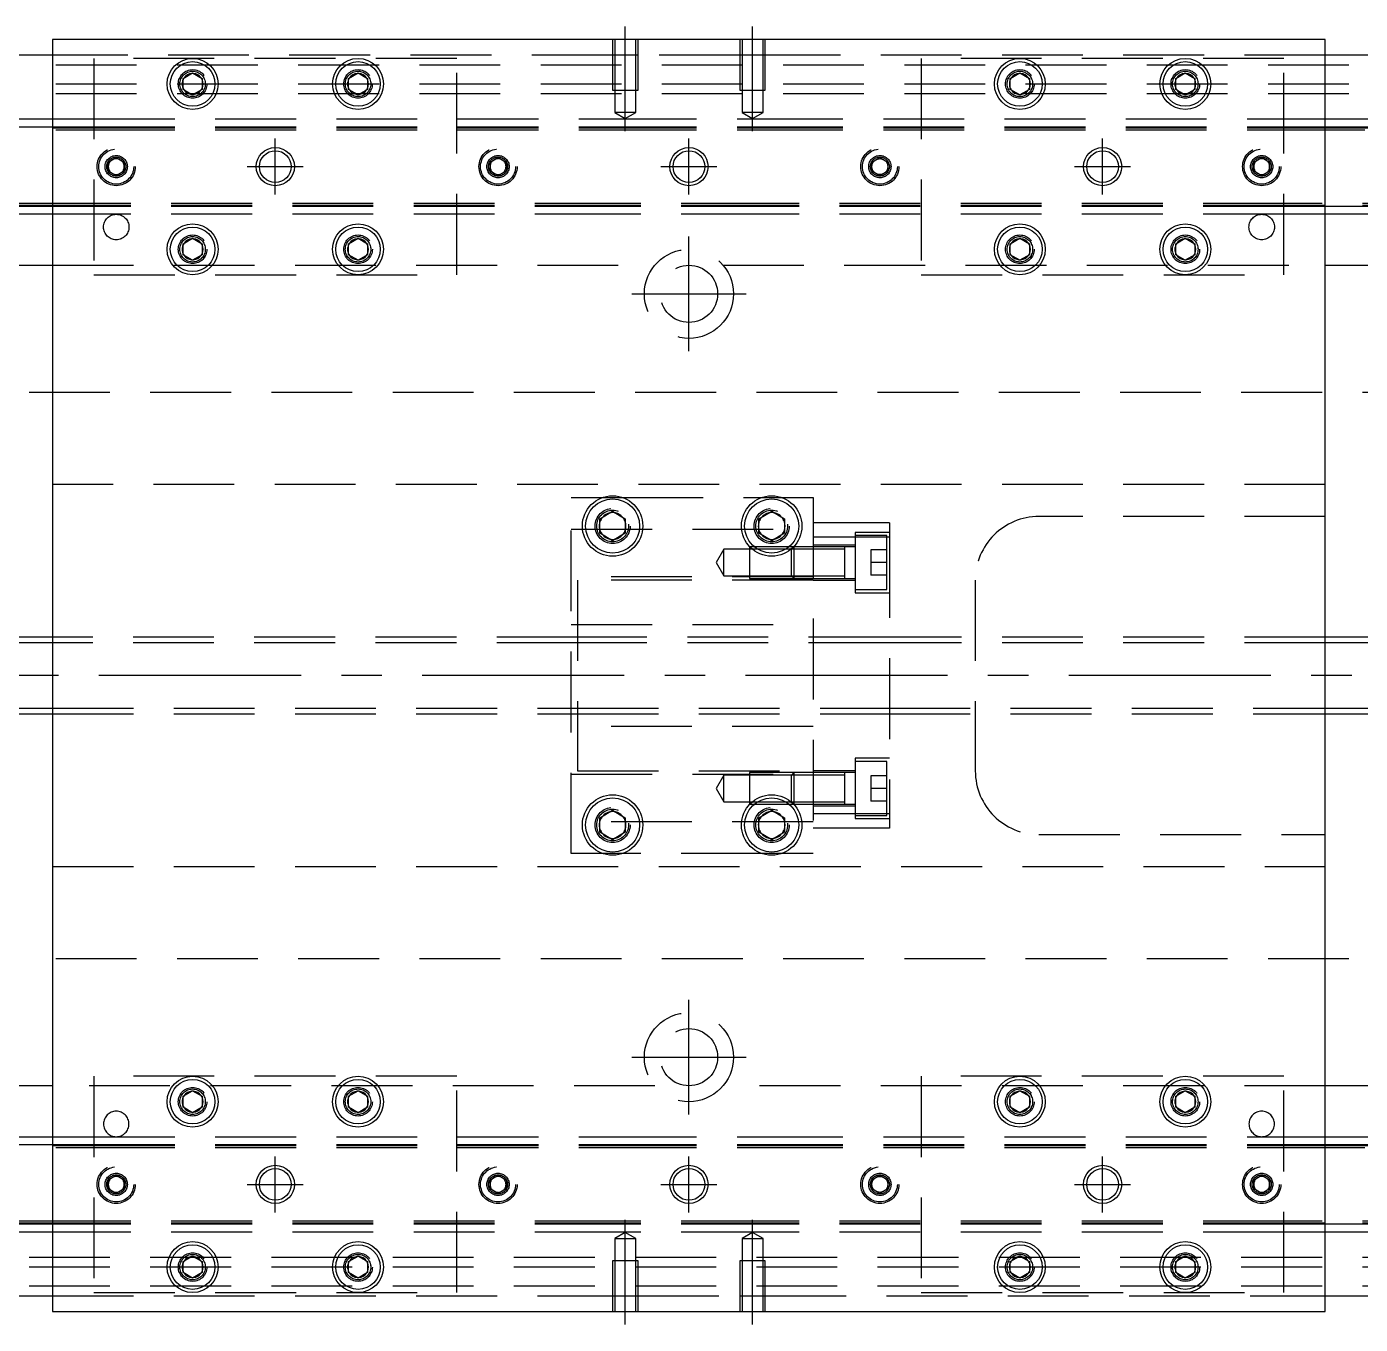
# Model space of a CAD drawing. Extents: x -12 to 760, y -275 to 102.
# Drawn here: x 185.9 to 395.5, y -102 to 102 of the extents above; entities that cross this region are included whole.
import ezdxf

# ---------------------------------------------------------------- set-up
doc = ezdxf.new("R2010")
doc.units = 0
doc.linetypes.add('CENTER', pattern=[50.8, 31.75, -6.35, 6.35, -6.35])
doc.linetypes.add('DASHED', pattern=[19.05, 12.7, -6.35])
doc.layers.get('0').update_dxf_attribs({"linetype": 'CONTINUOUS'})
doc.layers.add('CENTER', color=1, linetype='CENTER')

msp = doc.modelspace()

# ---------------------------------------------------------------- linework, layer by layer
at = {"color": 7, "linetype": 'CONTINUOUS'}
for p, q in [((390, 100), (190, 100)), ((190, 100), (190, -100)), ((390, -100), (390, 100)), ((190, 97.5), (0, 97.5)), ((580, 97.5), (390, 97.5)), ((210.5, 93.87), (212, 94.73)), ((212, 94.73), (213.5, 93.87)), ((236.5, 93.87), (238, 94.73)), ((238, 94.73), (239.5, 93.87)), ((340.5, 93.87), (342, 94.73)), ((342, 94.73), (343.5, 93.87)), ((366.5, 93.87), (368, 94.73)), ((368, 94.73), (369.5, 93.87)), ((210.5, 92.13), (210.5, 93.87)), ((213.5, 93.87), (213.5, 92.13)), ((236.5, 92.13), (236.5, 93.87)), ((239.5, 93.87), (239.5, 92.13)), ((340.5, 92.13), (340.5, 93.87)), ((343.5, 93.87), (343.5, 92.13)), ((366.5, 92.13), (366.5, 93.87)), ((369.5, 93.87), (369.5, 92.13)), ((212, 91.27), (210.5, 92.13)), ((213.5, 92.13), (212, 91.27)), ((238, 91.27), (236.5, 92.13)), ((239.5, 92.13), (238, 91.27)), ((342, 91.27), (340.5, 92.13)), ((343.5, 92.13), (342, 91.27)), ((368, 91.27), (366.5, 92.13)), ((369.5, 92.13), (368, 91.27)), ((0, 87.5), (190, 87.5)), ((0, 86.25), (190, 86.25)), ((390, 87.5), (580, 87.5)), ((390, 86.25), (580, 86.25)), ((190, 73.75), (0, 73.75)), ((580, 73.75), (390, 73.75)), ((190, 72.5), (0, 72.5)), ((580, 72.5), (390, 72.5)), ((210.5, 67.87), (212, 68.73)), ((210.5, 66.13), (210.5, 67.87)), ((212, 68.73), (213.5, 67.87)), ((213.5, 67.87), (213.5, 66.13)), ((236.5, 67.87), (238, 68.73)), ((236.5, 66.13), (236.5, 67.87)), ((238, 68.73), (239.5, 67.87)), ((239.5, 67.87), (239.5, 66.13)), ((340.5, 67.87), (342, 68.73)), ((340.5, 66.13), (340.5, 67.87)), ((342, 68.73), (343.5, 67.87)), ((343.5, 67.87), (343.5, 66.13)), ((366.5, 67.87), (368, 68.73)), ((366.5, 66.13), (366.5, 67.87)), ((368, 68.73), (369.5, 67.87)), ((369.5, 67.87), (369.5, 66.13)), ((212, 65.27), (210.5, 66.13)), ((213.5, 66.13), (212, 65.27)), ((238, 65.27), (236.5, 66.13)), ((239.5, 66.13), (238, 65.27)), ((342, 65.27), (340.5, 66.13)), ((343.5, 66.13), (342, 65.27)), ((368, 65.27), (366.5, 66.13)), ((369.5, 66.13), (368, 65.27)), ((175.36, 64.5), (190, 64.5)), ((390, 64.5), (404.64, 64.5)), ((276, 24.65), (278, 25.81)), ((278, 25.81), (280, 24.65)), ((301, 24.65), (303, 25.81)), ((303, 25.81), (305, 24.65)), ((276, 22.35), (276, 24.65)), ((280, 24.65), (280, 22.35)), ((301, 22.35), (301, 24.65)), ((305, 24.65), (305, 22.35)), ((278, 21.19), (276, 22.35)), ((280, 22.35), (278, 21.19)), ((303, 21.19), (301, 22.35)), ((305, 22.35), (303, 21.19)), ((314.5, 15.25), (314.5, 15.25)), ((190, 6), (60.5, 6)), ((525, 6), (390, 6)), ((60.5, -6), (190, -6)), ((390, -6), (525, -6)), ((314.5, -15.65), (314.5, -15.25)), ((314.5, -20.25), (314.5, -19.85)), ((276, -22.35), (278, -21.19)), ((276, -24.65), (276, -22.35)), ((278, -21.19), (280, -22.35)), ((280, -22.35), (280, -24.65)), ((301, -22.35), (303, -21.19)), ((301, -24.65), (301, -22.35)), ((303, -21.19), (305, -22.35)), ((305, -22.35), (305, -24.65)), ((278, -25.81), (276, -24.65)), ((280, -24.65), (278, -25.81)), ((303, -25.81), (301, -24.65)), ((305, -24.65), (303, -25.81)), ((190, -64.5), (175.36, -64.5)), ((404.64, -64.5), (390, -64.5)), ((210.5, -66.13), (212, -65.27)), ((210.5, -67.87), (210.5, -66.13)), ((212, -65.27), (213.5, -66.13)), ((213.5, -66.13), (213.5, -67.87)), ((236.5, -66.13), (238, -65.27)), ((236.5, -67.87), (236.5, -66.13)), ((238, -65.27), (239.5, -66.13)), ((239.5, -66.13), (239.5, -67.87)), ((340.5, -66.13), (342, -65.27)), ((340.5, -67.87), (340.5, -66.13)), ((342, -65.27), (343.5, -66.13)), ((343.5, -66.13), (343.5, -67.87)), ((366.5, -66.13), (368, -65.27)), ((366.5, -67.87), (366.5, -66.13)), ((368, -65.27), (369.5, -66.13)), ((369.5, -66.13), (369.5, -67.87)), ((212, -68.73), (210.5, -67.87)), ((213.5, -67.87), (212, -68.73)), ((238, -68.73), (236.5, -67.87)), ((239.5, -67.87), (238, -68.73)), ((342, -68.73), (340.5, -67.87)), ((343.5, -67.87), (342, -68.73)), ((368, -68.73), (366.5, -67.87)), ((369.5, -67.87), (368, -68.73)), ((0, -72.5), (190, -72.5)), ((390, -72.5), (580, -72.5)), ((0, -73.75), (190, -73.75)), ((390, -73.75), (580, -73.75)), ((190, -86.25), (0, -86.25)), ((190, -87.5), (0, -87.5)), ((580, -86.25), (390, -86.25)), ((580, -87.5), (390, -87.5)), ((210.5, -92.13), (212, -91.27)), ((210.5, -93.87), (210.5, -92.13)), ((212, -91.27), (213.5, -92.13)), ((213.5, -92.13), (213.5, -93.87)), ((236.5, -92.13), (238, -91.27)), ((236.5, -93.87), (236.5, -92.13)), ((238, -91.27), (239.5, -92.13)), ((239.5, -92.13), (239.5, -93.87)), ((340.5, -92.13), (342, -91.27)), ((340.5, -93.87), (340.5, -92.13)), ((342, -91.27), (343.5, -92.13)), ((343.5, -92.13), (343.5, -93.87)), ((366.5, -92.13), (368, -91.27)), ((366.5, -93.87), (366.5, -92.13)), ((368, -91.27), (369.5, -92.13)), ((369.5, -92.13), (369.5, -93.87)), ((212, -94.73), (210.5, -93.87)), ((213.5, -93.87), (212, -94.73)), ((238, -94.73), (236.5, -93.87)), ((239.5, -93.87), (238, -94.73)), ((342, -94.73), (340.5, -93.87)), ((343.5, -93.87), (342, -94.73)), ((368, -94.73), (366.5, -93.87)), ((369.5, -93.87), (368, -94.73)), ((0, -97.5), (190, -97.5)), ((390, -97.5), (580, -97.5)), ((190, -100), (390, -100))]:
    msp.add_line(p, q, dxfattribs=at)
at = {"color": 3, "linetype": 'DASHED'}
for p, q in [((278, 100), (278, 92)), ((278.35, 100), (278.35, 92)), ((281.65, 92), (281.65, 100)), ((282, 92), (282, 100)), ((298, 100), (298, 92)), ((298.35, 100), (298.35, 92)), ((301.65, 92), (301.65, 100)), ((302, 92), (302, 100)), ((278, 97.5), (190, 97.5)), ((253.5, 97), (196.5, 97)), ((196.5, 97), (196.5, 63)), ((253.5, 63), (253.5, 97)), ((282, 97.5), (278, 97.5)), ((298, 97.5), (282, 97.5)), ((302, 97.5), (298, 97.5)), ((390, 97.5), (302, 97.5)), ((326.5, 97), (326.5, 63)), ((383.5, 97), (326.5, 97)), ((383.5, 63), (383.5, 97)), ((0, 96), (580, 96)), ((0, 93), (580, 93)), ((213.97, 93.33), (214, 93)), ((236, 93), (236.02, 93.3)), ((343.97, 93.33), (344, 93)), ((369.97, 93.33), (370, 93)), ((0, 91.5), (580, 91.5)), ((278, 92), (282, 92)), ((278.35, 92), (278.35, 88.5)), ((281.65, 88.5), (281.65, 92)), ((298, 92), (302, 92)), ((298.35, 92), (298.35, 88.5)), ((301.65, 88.5), (301.65, 92)), ((281.65, 88.5), (278.35, 88.5)), ((278.35, 88.5), (280, 87.55)), ((280, 87.55), (281.65, 88.5)), ((301.65, 88.5), (298.35, 88.5)), ((298.35, 88.5), (300, 87.55)), ((300, 87.55), (301.65, 88.5)), ((0, 86.11), (190, 86.11)), ((0, 86.1), (196.5, 86.1)), ((190, 87.5), (196.5, 87.5)), ((190, 86.25), (196.5, 86.25)), ((190, 86.11), (196.5, 86.11)), ((196.5, 87.5), (278.5, 87.5)), ((196.5, 86.25), (278.5, 86.25)), ((196.5, 86.11), (278.5, 86.11)), ((196.5, 86.1), (278.5, 86.1)), ((196.5, 86.1), (278.5, 86.1)), ((278.5, 87.5), (301.5, 87.5)), ((278.5, 86.25), (301.5, 86.25)), ((278.5, 86.11), (301.5, 86.11)), ((278.5, 86.1), (301.5, 86.1)), ((301.5, 87.5), (383.5, 87.5)), ((301.5, 86.25), (383.5, 86.25)), ((301.5, 86.11), (383.5, 86.11)), ((301.5, 86.1), (383.5, 86.1)), ((301.5, 86.1), (383.5, 86.1)), ((383.5, 87.5), (390, 87.5)), ((383.5, 86.25), (390, 86.25)), ((383.5, 86.11), (390, 86.11)), ((383.5, 86.1), (580, 86.1)), ((390, 86.11), (580, 86.11)), ((0, 85.8), (196.5, 85.8)), ((196.5, 85.8), (278.5, 85.8)), ((196.5, 85.8), (278.5, 85.8)), ((278.5, 85.8), (301.5, 85.8)), ((301.5, 85.8), (383.5, 85.8)), ((301.5, 85.8), (383.5, 85.8)), ((383.5, 85.8), (580, 85.8)), ((198.5, 80), (198.52, 80.22)), ((198.75, 80.72), (200, 81.44)), ((198.75, 79.28), (198.75, 80.72)), ((200, 81.44), (201.25, 80.72)), ((201.25, 80.72), (201.25, 79.28)), ((258.75, 80.72), (260, 81.44)), ((258.75, 79.28), (258.75, 80.72)), ((260, 81.44), (261.25, 80.72)), ((261.25, 80.72), (261.25, 79.28)), ((261.48, 80.26), (261.5, 80)), ((318.5, 80), (318.52, 80.25)), ((318.75, 80.72), (320, 81.44)), ((318.75, 79.28), (318.75, 80.72)), ((320, 81.44), (321.25, 80.72)), ((321.25, 80.72), (321.25, 79.28)), ((378.5, 80), (378.52, 80.22)), ((378.75, 80.72), (380, 81.44)), ((378.75, 79.28), (378.75, 80.72)), ((380, 81.44), (381.25, 80.72)), ((381.25, 80.72), (381.25, 79.28)), ((200, 78.56), (198.75, 79.28)), ((201.25, 79.28), (200, 78.56)), ((260, 78.56), (258.75, 79.28)), ((261.25, 79.28), (260, 78.56)), ((320, 78.56), (318.75, 79.28)), ((321.25, 79.28), (320, 78.56)), ((380, 78.56), (378.75, 79.28)), ((381.25, 79.28), (380, 78.56)), ((196.5, 74.2), (0, 74.2)), ((196.5, 73.9), (0, 73.9)), ((190, 73.89), (0, 73.89)), ((196.5, 73.89), (190, 73.89)), ((196.5, 73.75), (190, 73.75)), ((278.5, 74.2), (196.5, 74.2)), ((278.5, 73.9), (196.5, 73.9)), ((278.5, 73.89), (196.5, 73.89)), ((278.5, 73.75), (196.5, 73.75)), ((301.5, 74.2), (278.5, 74.2)), ((301.5, 73.9), (278.5, 73.9)), ((301.5, 73.89), (278.5, 73.89)), ((301.5, 73.75), (278.5, 73.75)), ((383.5, 74.2), (301.5, 74.2)), ((383.5, 73.9), (301.5, 73.9)), ((383.5, 73.89), (301.5, 73.89)), ((383.5, 73.75), (301.5, 73.75)), ((580, 74.2), (383.5, 74.2)), ((580, 73.9), (383.5, 73.9)), ((390, 73.89), (383.5, 73.89)), ((390, 73.75), (383.5, 73.75)), ((580, 73.89), (390, 73.89)), ((196.5, 72.5), (190, 72.5)), ((278.5, 72.5), (196.5, 72.5)), ((301.5, 72.5), (278.5, 72.5)), ((383.5, 72.5), (301.5, 72.5)), ((390, 72.5), (383.5, 72.5)), ((213.97, 67.33), (214, 67)), ((239.97, 67.33), (240, 67)), ((343.97, 67.33), (344, 67)), ((369.97, 67.33), (370, 67)), ((190, 64.5), (284.64, 64.5)), ((196.5, 63), (253.5, 63)), ((295.36, 64.5), (390, 64.5)), ((326.5, 63), (383.5, 63)), ((580, 44.5), (0, 44.5)), ((390, 30), (190, 30)), ((271.5, 28), (276.48, 28)), ((271.5, -28), (271.5, 28)), ((276.48, 28), (279.52, 28)), ((279.52, 28), (301.48, 28)), ((301.48, 28), (304.52, 28)), ((304.52, 28), (309.5, 28)), ((309.5, 28), (309.5, -28)), ((280.48, 23.79), (280.5, 23.5)), ((305.48, 23.79), (305.5, 23.5)), ((321.5, 24), (309.5, 24)), ((321.5, 24), (321.5, 21.75)), ((390, 25), (345, 25)), ((271.5, 23), (309.5, 23)), ((321.5, 21.75), (309.5, 21.75)), ((316.1, 22.5), (316.1, 13)), ((321.5, 22.5), (316.1, 22.5)), ((321.1, 22), (316.1, 22)), ((321.1, 13.5), (321.1, 22)), ((321.5, 21.75), (321.5, -21.75)), ((295.5, 19.85), (294.29, 17.75)), ((295.5, 15.65), (295.5, 19.85)), ((299.5, 19.85), (295.5, 19.85)), ((299.5, 20.25), (299.5, 15.25)), ((299.53, 20.25), (299.5, 20.25)), ((306.1, 19.85), (299.5, 19.85)), ((300.26, 20.25), (299.53, 20.25)), ((305.74, 20.25), (300.26, 20.25)), ((306.47, 20.25), (305.74, 20.25)), ((306.5, 20.25), (306.1, 19.85)), ((306.1, 15.65), (306.1, 19.85)), ((309.5, 19.85), (306.1, 19.85)), ((306.5, 20.25), (306.47, 20.25)), ((306.5, 20.25), (306.5, 15.25)), ((309.5, 20.25), (306.5, 20.25)), ((309.5, 20.25), (306.5, 20.25)), ((316.1, 20.5), (309.5, 20.5)), ((314.5, 20.25), (309.5, 20.25)), ((314.5, 19.85), (309.5, 19.85)), ((314.5, 20), (314.5, 20.25)), ((314.5, 20.25), (314.5, 20.25)), ((316.1, 20.25), (314.5, 20.25)), ((314.5, 20.25), (314.5, 20.25)), ((314.5, 15.51), (314.5, 20)), ((318.6, 19.75), (318.6, 17.75)), ((321.1, 19.75), (318.6, 19.75)), ((294.29, 17.75), (295.5, 15.65)), ((318.6, 17.75), (318.6, 15.75)), ((321.1, 17.75), (318.6, 17.75)), ((309.5, 15.5), (271.5, 15.5)), ((272.5, 15), (272.5, -15)), ((309.5, 15), (272.5, 15)), ((295.5, 15.65), (299.5, 15.65)), ((299.5, 15.65), (306.1, 15.65)), ((299.5, 15.25), (306.5, 15.25)), ((306.1, 15.65), (306.5, 15.25)), ((306.1, 15.65), (309.5, 15.65)), ((306.5, 15.25), (309.5, 15.25)), ((306.5, 15.25), (309.5, 15.25)), ((309.5, 15.65), (314.5, 15.65)), ((309.5, 15.25), (314.5, 15.25)), ((309.5, 15), (316.1, 15)), ((314.5, 15.25), (314.5, 15.51)), ((314.5, 15.25), (316.1, 15.25)), ((321.1, 15.75), (318.6, 15.75)), ((335, 15), (335, -15)), ((316.1, 13.5), (321.1, 13.5)), ((316.1, 13), (321.5, 13)), ((271.5, 8), (309.5, 8)), ((272.5, 6), (190, 6)), ((272.5, 5.12), (190, 5.12)), ((321.5, 6), (272.5, 6)), ((321.5, 5.12), (272.5, 5.12)), ((390, 6), (321.5, 6)), ((390, 5.12), (321.5, 5.12)), ((190, -5.13), (272.5, -5.13)), ((190, -6), (272.5, -6)), ((272.5, -5.13), (321.5, -5.13)), ((272.5, -6), (321.5, -6)), ((321.5, -5.13), (390, -5.13)), ((321.5, -6), (390, -6)), ((309.5, -8), (271.5, -8)), ((316.1, -13), (316.1, -22.5)), ((321.5, -13), (316.1, -13)), ((321.1, -13.5), (316.1, -13.5)), ((321.1, -22), (321.1, -13.5)), ((271.5, -15.5), (309.5, -15.5)), ((272.5, -15), (309.5, -15)), ((295.5, -15.65), (294.29, -17.75)), ((295.5, -19.85), (295.5, -15.65)), ((299.5, -15.65), (295.5, -15.65)), ((299.5, -15.25), (299.5, -20.25)), ((306.5, -15.25), (299.5, -15.25)), ((306.1, -15.65), (299.5, -15.65)), ((306.5, -15.25), (306.1, -15.65)), ((306.1, -19.85), (306.1, -15.65)), ((309.5, -15.65), (306.1, -15.65)), ((306.5, -15.25), (306.5, -20.25)), ((309.5, -15.25), (306.5, -15.25)), ((309.5, -15.25), (306.5, -15.25)), ((316.1, -15), (309.5, -15)), ((314.5, -15.25), (309.5, -15.25)), ((314.5, -15.65), (309.5, -15.65)), ((314.5, -15.51), (314.5, -15.25)), ((316.1, -15.25), (314.5, -15.25)), ((314.5, -20), (314.5, -15.51)), ((318.6, -15.75), (318.6, -17.75)), ((321.1, -15.75), (318.6, -15.75)), ((294.29, -17.75), (295.5, -19.85)), ((321.1, -17.75), (318.6, -17.75)), ((318.6, -17.75), (318.6, -19.75)), ((295.5, -19.85), (299.5, -19.85)), ((299.5, -19.85), (306.1, -19.85)), ((299.5, -20.25), (299.53, -20.25)), ((299.53, -20.25), (300.26, -20.25)), ((300.26, -20.25), (305.74, -20.25)), ((305.74, -20.25), (306.47, -20.25)), ((306.1, -19.85), (309.5, -19.85)), ((306.1, -19.85), (306.5, -20.25)), ((306.47, -20.25), (306.5, -20.25)), ((306.5, -20.25), (309.5, -20.25)), ((306.5, -20.25), (309.5, -20.25)), ((309.5, -19.85), (314.5, -19.85)), ((309.5, -20.25), (314.5, -20.25)), ((309.5, -20.5), (316.1, -20.5)), ((314.5, -20.25), (314.5, -20)), ((314.5, -20.25), (314.5, -20.25)), ((314.5, -20.25), (316.1, -20.25)), ((314.5, -20.25), (314.5, -20.25)), ((321.1, -19.75), (318.6, -19.75)), ((309.5, -23), (271.5, -23)), ((321.5, -21.75), (309.5, -21.75)), ((316.1, -22), (321.1, -22)), ((316.1, -22.5), (321.5, -22.5)), ((321.5, -21.75), (321.5, -24)), ((280.48, -23.21), (280.5, -23.5)), ((305.48, -23.21), (305.5, -23.5)), ((321.5, -24), (309.5, -24)), ((345, -25), (390, -25)), ((276.48, -28), (271.5, -28)), ((279.52, -28), (276.48, -28)), ((301.48, -28), (279.52, -28)), ((304.52, -28), (301.48, -28)), ((309.5, -28), (304.52, -28)), ((190, -30), (390, -30)), ((0, -44.5), (580, -44.5)), ((284.64, -64.5), (190, -64.5)), ((253.5, -63), (196.5, -63)), ((196.5, -63), (196.5, -97)), ((253.5, -97), (253.5, -63)), ((390, -64.5), (295.36, -64.5)), ((383.5, -63), (326.5, -63)), ((326.5, -63), (326.5, -97)), ((383.5, -97), (383.5, -63)), ((213.97, -66.67), (214, -67)), ((236, -67), (236.02, -66.7)), ((340, -67), (340.02, -66.7)), ((366, -67), (366.03, -66.65)), ((190, -72.5), (196.5, -72.5)), ((196.5, -72.5), (278.5, -72.5)), ((278.5, -72.5), (301.5, -72.5)), ((301.5, -72.5), (383.5, -72.5)), ((383.5, -72.5), (390, -72.5)), ((0, -73.89), (190, -73.89)), ((0, -73.9), (196.5, -73.9)), ((0, -74.2), (196.5, -74.2)), ((190, -73.75), (196.5, -73.75)), ((190, -73.89), (196.5, -73.89)), ((196.5, -73.75), (278.5, -73.75)), ((196.5, -73.89), (278.5, -73.89)), ((196.5, -73.9), (278.5, -73.9)), ((196.5, -74.2), (278.5, -74.2)), ((278.5, -73.75), (301.5, -73.75)), ((278.5, -73.89), (301.5, -73.89)), ((278.5, -73.9), (301.5, -73.9)), ((278.5, -74.2), (301.5, -74.2)), ((301.5, -73.75), (383.5, -73.75)), ((301.5, -73.89), (383.5, -73.89)), ((301.5, -73.9), (383.5, -73.9)), ((301.5, -74.2), (383.5, -74.2)), ((383.5, -73.75), (390, -73.75)), ((383.5, -73.89), (390, -73.89)), ((383.5, -73.9), (580, -73.9)), ((383.5, -74.2), (580, -74.2)), ((390, -73.89), (580, -73.89)), ((198.75, -79.28), (200, -78.56)), ((198.75, -80.72), (198.75, -79.28)), ((200, -78.56), (201.25, -79.28)), ((201.25, -79.28), (201.25, -80.72)), ((258.75, -79.28), (260, -78.56)), ((258.75, -80.72), (258.75, -79.28)), ((260, -78.56), (261.25, -79.28)), ((261.25, -79.28), (261.25, -80.72)), ((318.75, -79.28), (320, -78.56)), ((318.75, -80.72), (318.75, -79.28)), ((320, -78.56), (321.25, -79.28)), ((321.25, -79.28), (321.25, -80.72)), ((378.75, -79.28), (380, -78.56)), ((378.75, -80.72), (378.75, -79.28)), ((380, -78.56), (381.25, -79.28)), ((381.25, -79.28), (381.25, -80.72)), ((200, -81.44), (198.75, -80.72)), ((201.25, -80.72), (200, -81.44)), ((201.48, -79.74), (201.5, -80)), ((258.5, -80), (258.52, -79.78)), ((260, -81.44), (258.75, -80.72)), ((261.25, -80.72), (260, -81.44)), ((320, -81.44), (318.75, -80.72)), ((321.25, -80.72), (320, -81.44)), ((321.48, -79.74), (321.5, -80)), ((380, -81.44), (378.75, -80.72)), ((381.25, -80.72), (380, -81.44)), ((381.48, -79.74), (381.5, -80)), ((196.5, -85.8), (0, -85.8)), ((278.5, -85.8), (196.5, -85.8)), ((278.5, -85.8), (196.5, -85.8)), ((301.5, -85.8), (278.5, -85.8)), ((383.5, -85.8), (301.5, -85.8)), ((383.5, -85.8), (301.5, -85.8)), ((580, -85.8), (383.5, -85.8)), ((196.5, -86.1), (0, -86.1)), ((190, -86.11), (0, -86.11)), ((196.5, -86.11), (190, -86.11)), ((196.5, -86.25), (190, -86.25)), ((196.5, -87.5), (190, -87.5)), ((278.5, -86.1), (196.5, -86.1)), ((278.5, -86.1), (196.5, -86.1)), ((278.5, -86.11), (196.5, -86.11)), ((278.5, -86.25), (196.5, -86.25)), ((278.5, -87.5), (196.5, -87.5)), ((280, -87.55), (278.35, -88.5)), ((301.5, -86.1), (278.5, -86.1)), ((301.5, -86.11), (278.5, -86.11)), ((301.5, -86.25), (278.5, -86.25)), ((301.5, -87.5), (278.5, -87.5)), ((281.65, -88.5), (280, -87.55)), ((300, -87.55), (298.35, -88.5)), ((301.65, -88.5), (300, -87.55)), ((383.5, -86.1), (301.5, -86.1)), ((383.5, -86.1), (301.5, -86.1)), ((383.5, -86.11), (301.5, -86.11)), ((383.5, -86.25), (301.5, -86.25)), ((383.5, -87.5), (301.5, -87.5)), ((580, -86.1), (383.5, -86.1)), ((390, -86.11), (383.5, -86.11)), ((390, -86.25), (383.5, -86.25)), ((390, -87.5), (383.5, -87.5)), ((580, -86.11), (390, -86.11)), ((278.35, -88.5), (280, -88.5)), ((278.35, -88.5), (278.35, -92)), ((280, -88.5), (281.65, -88.5)), ((281.65, -92), (281.65, -88.5)), ((298.35, -88.5), (300, -88.5)), ((298.35, -88.5), (298.35, -92)), ((300, -88.5), (301.65, -88.5)), ((301.65, -92), (301.65, -88.5)), ((580, -91.5), (0, -91.5)), ((282, -92), (278, -92)), ((278, -92), (278, -100)), ((278.35, -92), (278.35, -100)), ((281.65, -100), (281.65, -92)), ((282, -100), (282, -92)), ((302, -92), (298, -92)), ((298, -92), (298, -100)), ((298.35, -92), (298.35, -100)), ((301.65, -100), (301.65, -92)), ((302, -100), (302, -92)), ((580, -93), (0, -93)), ((213.97, -92.67), (214, -93)), ((239.97, -92.67), (240, -93)), ((343.97, -92.67), (344, -93)), ((369.97, -92.67), (370, -93)), ((580, -96), (0, -96)), ((190, -97.5), (278, -97.5)), ((196.5, -97), (253.5, -97)), ((278, -97.5), (282, -97.5)), ((282, -97.5), (298, -97.5)), ((298, -97.5), (302, -97.5)), ((302, -97.5), (390, -97.5)), ((326.5, -97), (383.5, -97))]:
    msp.add_line(p, q, dxfattribs=at)
at = {"color": 3, "linetype": 'CONTINUOUS'}
for p, q in [((190, 5.12), (60.5, 5.12)), ((525, 5.12), (390, 5.12)), ((60.5, -5.13), (190, -5.13)), ((390, -5.13), (525, -5.13))]:
    msp.add_line(p, q, dxfattribs=at)
at = {"color": 7, "linetype": 'CONTINUOUS'}
for centre, radius in [((212, 93), 4), ((212, 93), 3.5), ((238, 93), 4), ((238, 93), 3.5), ((342, 93), 4), ((342, 93), 3.5), ((368, 93), 4), ((368, 93), 3.5), ((225, 80), 2.5), ((290, 80), 3), ((290, 80), 2.5), ((355, 80), 2.5), ((212, 67), 4), ((212, 67), 3.5), ((238, 67), 4), ((238, 67), 3.5), ((342, 67), 4), ((342, 67), 3.5), ((368, 67), 4), ((368, 67), 3.5), ((278, 23.5), 4.75), ((278, 23.5), 4.25), ((303, 23.5), 4.75), ((303, 23.5), 4.25), ((278, -23.5), 4.75), ((303, -23.5), 4.75), ((278, -23.5), 4.25), ((303, -23.5), 4.25), ((212, -67), 4), ((212, -67), 3.5), ((238, -67), 4), ((238, -67), 3.5), ((342, -67), 4), ((342, -67), 3.5), ((368, -67), 4), ((368, -67), 3.5), ((225, -80), 2.5), ((290, -80), 3), ((290, -80), 2.5), ((355, -80), 2.5), ((212, -93), 4), ((212, -93), 3.5), ((238, -93), 4), ((238, -93), 3.5), ((342, -93), 4), ((342, -93), 3.5), ((368, -93), 4), ((368, -93), 3.5)]:
    msp.add_circle(centre, radius, dxfattribs=at)
at = {"color": 3, "linetype": 'DASHED'}
for centre, radius in [((212, 93), 2.25), ((212, 93), 2), ((238, 93), 2.25), ((238, 93), 2), ((342, 93), 2.25), ((342, 93), 2), ((368, 93), 2.25), ((368, 93), 2), ((200, 80), 3), ((200, 80), 2.75), ((200, 80), 1.75), ((260, 80), 3), ((260, 80), 2.75), ((260, 80), 1.75), ((320, 80), 3), ((320, 80), 2.75), ((320, 80), 1.75), ((380, 80), 3), ((380, 80), 2.75), ((380, 80), 1.75), ((200, 80), 1.5), ((260, 80), 1.5), ((320, 80), 1.5), ((320, 80), 1.25), ((380, 80), 1.5), ((200, 70.5), 2), ((380, 70.5), 2), ((212, 67), 2.25), ((238, 67), 2.25), ((342, 67), 2.25), ((368, 67), 2.25), ((212, 67), 2), ((238, 67), 2), ((342, 67), 2), ((368, 67), 2), ((290, 60), 7), ((290, 60), 4.5), ((278, 23.5), 2.75), ((278, 23.5), 2.5), ((303, 23.5), 2.75), ((303, 23.5), 2.5), ((278, -23.5), 2.75), ((303, -23.5), 2.75), ((278, -23.5), 2.5), ((303, -23.5), 2.5), ((290, -60), 7), ((290, -60), 4.5), ((212, -67), 2.25), ((238, -67), 2.25), ((342, -67), 2.25), ((368, -67), 2.25), ((212, -67), 2), ((238, -67), 2), ((342, -67), 2), ((368, -67), 2), ((200, -80), 3), ((200, -80), 2.75), ((260, -80), 3), ((260, -80), 2.75), ((320, -80), 3), ((320, -80), 2.75), ((380, -80), 3), ((380, -80), 2.75), ((200, -80), 1.75), ((200, -80), 1.5), ((260, -80), 1.75), ((260, -80), 1.5), ((320, -80), 1.75), ((320, -80), 1.5), ((320, -80), 1.25), ((380, -80), 1.75), ((380, -80), 1.5), ((212, -93), 2.25), ((212, -93), 2), ((238, -93), 2.25), ((238, -93), 2), ((342, -93), 2.25), ((342, -93), 2), ((368, -93), 2.25), ((368, -93), 2)]:
    msp.add_circle(centre, radius, dxfattribs=at)
at = {"color": 3, "linetype": 'CONTINUOUS'}
for centre in [(225, 80), (355, 80), (225, -80), (355, -80)]:
    msp.add_circle(centre, 3, dxfattribs=at)
at = {"color": 7, "linetype": 'CONTINUOUS'}
for centre, radius, start, end in [((212, 93), 1.65, 95.38, 144.62), ((212, 93), 1.65, 84.62, 95.38), ((212, 93), 1.65, 35.38, 84.62), ((238, 93), 1.65, 95.38, 144.62), ((238, 93), 1.65, 84.62, 95.38), ((238, 93), 1.65, 35.38, 84.62), ((342, 93), 1.65, 95.38, 144.62), ((342, 93), 1.65, 84.62, 95.38), ((342, 93), 1.65, 35.38, 84.62), ((368, 93), 1.65, 95.38, 144.62), ((368, 93), 1.65, 84.62, 95.38), ((368, 93), 1.65, 35.38, 84.62), ((212, 93), 1.65, 155.38, 180), ((212, 93), 1.65, 180, 204.62), ((212, 93), 1.65, 144.62, 155.38), ((212, 93), 1.65, 204.62, 215.38), ((212, 93), 1.65, 24.62, 35.38), ((212, 93), 1.65, 324.62, 335.38), ((212, 93), 1.65, 335.38, 24.62), ((238, 93), 1.65, 155.38, 180), ((238, 93), 1.65, 180, 204.62), ((238, 93), 1.65, 144.62, 155.38), ((238, 93), 1.65, 204.62, 215.38), ((238, 93), 1.65, 24.62, 35.38), ((238, 93), 1.65, 324.62, 335.38), ((238, 93), 1.65, 335.38, 24.62), ((342, 93), 1.65, 155.38, 180), ((342, 93), 1.65, 180, 204.62), ((342, 93), 1.65, 144.62, 155.38), ((342, 93), 1.65, 204.62, 215.38), ((342, 93), 1.65, 24.62, 35.38), ((342, 93), 1.65, 324.62, 335.38), ((342, 93), 1.65, 335.38, 24.62), ((368, 93), 1.65, 155.38, 180), ((368, 93), 1.65, 180, 204.62), ((368, 93), 1.65, 144.62, 155.38), ((368, 93), 1.65, 204.62, 215.38), ((368, 93), 1.65, 24.62, 35.38), ((368, 93), 1.65, 324.62, 335.38), ((368, 93), 1.65, 335.38, 24.62), ((212, 93), 1.65, 215.38, 264.62), ((212, 93), 1.65, 264.62, 275.38), ((212, 93), 1.65, 275.38, 324.62), ((238, 93), 1.65, 215.38, 264.62), ((238, 93), 1.65, 264.62, 275.38), ((238, 93), 1.65, 275.38, 324.62), ((342, 93), 1.65, 215.38, 264.62), ((342, 93), 1.65, 264.62, 275.38), ((342, 93), 1.65, 275.38, 324.62), ((368, 93), 1.65, 215.38, 264.62), ((368, 93), 1.65, 264.62, 275.38), ((368, 93), 1.65, 275.38, 324.62), ((212, 67), 1.65, 155.38, 180), ((212, 67), 1.65, 144.62, 155.38), ((212, 67), 1.65, 95.38, 144.62), ((212, 67), 1.65, 84.62, 95.38), ((212, 67), 1.65, 35.38, 84.62), ((212, 67), 1.65, 24.62, 35.38), ((212, 67), 1.65, 335.38, 24.62), ((238, 67), 1.65, 155.38, 180), ((238, 67), 1.65, 144.62, 155.38), ((238, 67), 1.65, 95.38, 144.62), ((238, 67), 1.65, 84.62, 95.38), ((238, 67), 1.65, 35.38, 84.62), ((238, 67), 1.65, 24.62, 35.38), ((238, 67), 1.65, 335.38, 24.62), ((342, 67), 1.65, 155.38, 180), ((342, 67), 1.65, 144.62, 155.38), ((342, 67), 1.65, 95.38, 144.62), ((342, 67), 1.65, 84.62, 95.38), ((342, 67), 1.65, 35.38, 84.62), ((342, 67), 1.65, 24.62, 35.38), ((342, 67), 1.65, 335.38, 24.62), ((368, 67), 1.65, 155.38, 180), ((368, 67), 1.65, 144.62, 155.38), ((368, 67), 1.65, 95.38, 144.62), ((368, 67), 1.65, 84.62, 95.38), ((368, 67), 1.65, 35.38, 84.62), ((368, 67), 1.65, 24.62, 35.38), ((368, 67), 1.65, 335.38, 24.62), ((212, 67), 1.65, 180, 204.62), ((212, 67), 1.65, 204.62, 215.38), ((212, 67), 1.65, 215.38, 264.62), ((212, 67), 1.65, 264.62, 275.38), ((212, 67), 1.65, 275.38, 324.62), ((212, 67), 1.65, 324.62, 335.38), ((238, 67), 1.65, 180, 204.62), ((238, 67), 1.65, 204.62, 215.38), ((238, 67), 1.65, 215.38, 264.62), ((238, 67), 1.65, 264.62, 275.38), ((238, 67), 1.65, 275.38, 324.62), ((238, 67), 1.65, 324.62, 335.38), ((342, 67), 1.65, 180, 204.62), ((342, 67), 1.65, 204.62, 215.38), ((342, 67), 1.65, 215.38, 264.62), ((342, 67), 1.65, 264.62, 275.38), ((342, 67), 1.65, 275.38, 324.62), ((342, 67), 1.65, 324.62, 335.38), ((368, 67), 1.65, 180, 204.62), ((368, 67), 1.65, 204.62, 215.38), ((368, 67), 1.65, 215.38, 264.62), ((368, 67), 1.65, 264.62, 275.38), ((368, 67), 1.65, 275.38, 324.62), ((368, 67), 1.65, 324.62, 335.38), ((278, 23.5), 2.1, 102.2472, 137.7528), ((278, 23.5), 2.1, 77.7528, 102.2472), ((278, 23.5), 2.1, 42.2472, 77.7528), ((303, 23.5), 2.1, 102.2472, 137.7528), ((303, 23.5), 2.1, 77.7528, 102.2472), ((303, 23.5), 2.1, 42.2472, 77.7528), ((278, 23.5), 2.1, 162.2472, 180), ((278, 23.5), 2.1, 180, 197.7528), ((278, 23.5), 2.1, 137.7528, 162.2472), ((278, 23.5), 2.1, 17.7528, 42.2472), ((278, 23.5), 2.1, 342.2472, 17.7528), ((303, 23.5), 2.1, 162.2472, 180), ((303, 23.5), 2.1, 180, 197.7528), ((303, 23.5), 2.1, 137.7528, 162.2472), ((303, 23.5), 2.1, 17.7528, 42.2472), ((303, 23.5), 2.1, 342.2472, 17.7528), ((278, 23.5), 2.1, 197.7528, 222.2472), ((278, 23.5), 2.1, 222.2472, 257.7528), ((278, 23.5), 2.1, 257.7528, 282.2472), ((278, 23.5), 2.1, 282.2472, 317.7528), ((278, 23.5), 2.1, 317.7528, 342.2472), ((303, 23.5), 2.1, 197.7528, 222.2472), ((303, 23.5), 2.1, 222.2472, 257.7528), ((303, 23.5), 2.1, 257.7528, 282.2472), ((303, 23.5), 2.1, 282.2472, 317.7528), ((303, 23.5), 2.1, 317.7528, 342.2472), ((278, -23.5), 2.1, 162.2472, 180), ((278, -23.5), 2.1, 137.7528, 162.2472), ((278, -23.5), 2.1, 102.2472, 137.7528), ((278, -23.5), 2.1, 77.7528, 102.2472), ((278, -23.5), 2.1, 42.2472, 77.7528), ((278, -23.5), 2.1, 17.7528, 42.2472), ((278, -23.5), 2.1, 342.2472, 17.7528), ((303, -23.5), 2.1, 162.2472, 180), ((303, -23.5), 2.1, 137.7528, 162.2472), ((303, -23.5), 2.1, 102.2472, 137.7528), ((303, -23.5), 2.1, 77.7528, 102.2472), ((303, -23.5), 2.1, 42.2472, 77.7528), ((303, -23.5), 2.1, 17.7528, 42.2472), ((303, -23.5), 2.1, 342.2472, 17.7528), ((278, -23.5), 2.1, 180, 197.7528), ((278, -23.5), 2.1, 197.7528, 222.2472), ((278, -23.5), 2.1, 222.2472, 257.7528), ((278, -23.5), 2.1, 282.2472, 317.7528), ((278, -23.5), 2.1, 317.7528, 342.2472), ((303, -23.5), 2.1, 180, 197.7528), ((303, -23.5), 2.1, 197.7528, 222.2472), ((303, -23.5), 2.1, 222.2472, 257.7528), ((303, -23.5), 2.1, 282.2472, 317.7528), ((303, -23.5), 2.1, 317.7528, 342.2472), ((278, -23.5), 2.1, 257.7528, 282.2472), ((303, -23.5), 2.1, 257.7528, 282.2472), ((212, -67), 1.65, 155.38, 180), ((212, -67), 1.65, 180, 204.62), ((212, -67), 1.65, 144.62, 155.38), ((212, -67), 1.65, 95.38, 144.62), ((212, -67), 1.65, 84.62, 95.38), ((212, -67), 1.65, 35.38, 84.62), ((212, -67), 1.65, 24.62, 35.38), ((212, -67), 1.65, 335.38, 24.62), ((238, -67), 1.65, 155.38, 180), ((238, -67), 1.65, 180, 204.62), ((238, -67), 1.65, 144.62, 155.38), ((238, -67), 1.65, 95.38, 144.62), ((238, -67), 1.65, 84.62, 95.38), ((238, -67), 1.65, 35.38, 84.62), ((238, -67), 1.65, 24.62, 35.38), ((238, -67), 1.65, 335.38, 24.62), ((342, -67), 1.65, 155.38, 180), ((342, -67), 1.65, 180, 204.62), ((342, -67), 1.65, 144.62, 155.38), ((342, -67), 1.65, 95.38, 144.62), ((342, -67), 1.65, 84.62, 95.38), ((342, -67), 1.65, 35.38, 84.62), ((342, -67), 1.65, 24.62, 35.38), ((342, -67), 1.65, 335.38, 24.62), ((368, -67), 1.65, 155.38, 180), ((368, -67), 1.65, 180, 204.62), ((368, -67), 1.65, 144.62, 155.38), ((368, -67), 1.65, 95.38, 144.62), ((368, -67), 1.65, 84.62, 95.38), ((368, -67), 1.65, 35.38, 84.62), ((368, -67), 1.65, 24.62, 35.38), ((368, -67), 1.65, 335.38, 24.62), ((212, -67), 1.65, 204.62, 215.38), ((212, -67), 1.65, 215.38, 264.62), ((212, -67), 1.65, 264.62, 275.38), ((212, -67), 1.65, 275.38, 324.62), ((212, -67), 1.65, 324.62, 335.38), ((238, -67), 1.65, 204.62, 215.38), ((238, -67), 1.65, 215.38, 264.62), ((238, -67), 1.65, 264.62, 275.38), ((238, -67), 1.65, 275.38, 324.62), ((238, -67), 1.65, 324.62, 335.38), ((342, -67), 1.65, 204.62, 215.38), ((342, -67), 1.65, 215.38, 264.62), ((342, -67), 1.65, 264.62, 275.38), ((342, -67), 1.65, 275.38, 324.62), ((342, -67), 1.65, 324.62, 335.38), ((368, -67), 1.65, 204.62, 215.38), ((368, -67), 1.65, 215.38, 264.62), ((368, -67), 1.65, 264.62, 275.38), ((368, -67), 1.65, 275.38, 324.62), ((368, -67), 1.65, 324.62, 335.38), ((212, -93), 1.65, 144.62, 155.38), ((212, -93), 1.65, 95.38, 144.62), ((212, -93), 1.65, 84.62, 95.38), ((212, -93), 1.65, 35.38, 84.62), ((212, -93), 1.65, 24.62, 35.38), ((238, -93), 1.65, 144.62, 155.38), ((238, -93), 1.65, 95.38, 144.62), ((238, -93), 1.65, 84.62, 95.38), ((238, -93), 1.65, 35.38, 84.62), ((238, -93), 1.65, 24.62, 35.38), ((342, -93), 1.65, 144.62, 155.38), ((342, -93), 1.65, 95.38, 144.62), ((342, -93), 1.65, 84.62, 95.38), ((342, -93), 1.65, 35.38, 84.62), ((342, -93), 1.65, 24.62, 35.38), ((368, -93), 1.65, 144.62, 155.38), ((368, -93), 1.65, 95.38, 144.62), ((368, -93), 1.65, 84.62, 95.38), ((368, -93), 1.65, 35.38, 84.62), ((368, -93), 1.65, 24.62, 35.38), ((212, -93), 1.65, 155.38, 180), ((212, -93), 1.65, 180, 204.62), ((212, -93), 1.65, 204.62, 215.38), ((212, -93), 1.65, 215.38, 264.62), ((212, -93), 1.65, 275.38, 324.62), ((212, -93), 1.65, 324.62, 335.38), ((212, -93), 1.65, 335.38, 24.62), ((238, -93), 1.65, 155.38, 180), ((238, -93), 1.65, 180, 204.62), ((238, -93), 1.65, 204.62, 215.38), ((238, -93), 1.65, 215.38, 264.62), ((238, -93), 1.65, 275.38, 324.62), ((238, -93), 1.65, 324.62, 335.38), ((238, -93), 1.65, 335.38, 24.62), ((342, -93), 1.65, 155.38, 180), ((342, -93), 1.65, 180, 204.62), ((342, -93), 1.65, 204.62, 215.38), ((342, -93), 1.65, 215.38, 264.62), ((342, -93), 1.65, 275.38, 324.62), ((342, -93), 1.65, 324.62, 335.38), ((342, -93), 1.65, 335.38, 24.62), ((368, -93), 1.65, 155.38, 180), ((368, -93), 1.65, 180, 204.62), ((368, -93), 1.65, 204.62, 215.38), ((368, -93), 1.65, 215.38, 264.62), ((368, -93), 1.65, 275.38, 324.62), ((368, -93), 1.65, 324.62, 335.38), ((368, -93), 1.65, 335.38, 24.62), ((212, -93), 1.65, 264.62, 275.38), ((238, -93), 1.65, 264.62, 275.38), ((342, -93), 1.65, 264.62, 275.38), ((368, -93), 1.65, 264.62, 275.38)]:
    msp.add_arc(centre, radius, start, end, dxfattribs=at)
at = {"color": 3, "linetype": 'DASHED'}
for centre, radius, start, end in [((200, 80), 1.25, 120, 180), ((200, 80), 1.25, 180, 240), ((200, 80), 1.25, 60, 120), ((200, 80), 1.25, 0, 60), ((200, 80), 1.25, 300, 0), ((260, 80), 1.25, 300, 180), ((260, 80), 1.25, 180, 240), ((380, 80), 1.25, 120, 180), ((380, 80), 1.25, 180, 240), ((380, 80), 1.25, 60, 120), ((380, 80), 1.25, 0, 60), ((380, 80), 1.25, 300, 0), ((200, 80), 1.25, 240, 300), ((260, 80), 1.25, 240, 300), ((380, 80), 1.25, 240, 300), ((345, 15), 10, 90, 180), ((345, -15), 10, 180, 270), ((200, -70.5), 2, 90, 270), ((200, -70.5), 2, 270, 90), ((380, -70.5), 2, 90, 270), ((380, -70.5), 2, 270, 90), ((200, -80), 1.25, 120, 180), ((200, -80), 1.25, 60, 120), ((200, -80), 1.25, 0, 60), ((260, -80), 1.25, 120, 180), ((260, -80), 1.25, 180, 60), ((260, -80), 1.25, 60, 120), ((380, -80), 1.25, 120, 180), ((380, -80), 1.25, 60, 120), ((380, -80), 1.25, 0, 60), ((200, -80), 1.25, 180, 240), ((200, -80), 1.25, 240, 300), ((200, -80), 1.25, 300, 0), ((380, -80), 1.25, 180, 240), ((380, -80), 1.25, 240, 300), ((380, -80), 1.25, 300, 0)]:
    msp.add_arc(centre, radius, start, end, dxfattribs=at)
at = {"layer": 'CENTER', "color": 1, "linetype": 'CENTER'}
for p, q in [((280, 85.55), (280, 102)), ((300, 85.55), (300, 102)), ((225, 75.6), (225, 84.4)), ((290, 75.6), (290, 84.4)), ((355, 75.6), (355, 84.4)), ((220.6, 80), (229.4, 80)), ((285.6, 80), (294.4, 80)), ((350.6, 80), (359.4, 80)), ((290, 51), (290, 69)), ((281, 60), (299, 60)), ((635.44, 0), (-11.8, 0)), ((290, -69), (290, -51)), ((281, -60), (299, -60)), ((225, -84.4), (225, -75.6)), ((290, -84.4), (290, -75.6)), ((355, -84.4), (355, -75.6)), ((220.6, -80), (229.4, -80)), ((285.6, -80), (294.4, -80)), ((350.6, -80), (359.4, -80)), ((280, -102), (280, -85.55)), ((300, -102), (300, -85.55))]:
    msp.add_line(p, q, dxfattribs=at)

doc.saveas('drawing.dxf')
